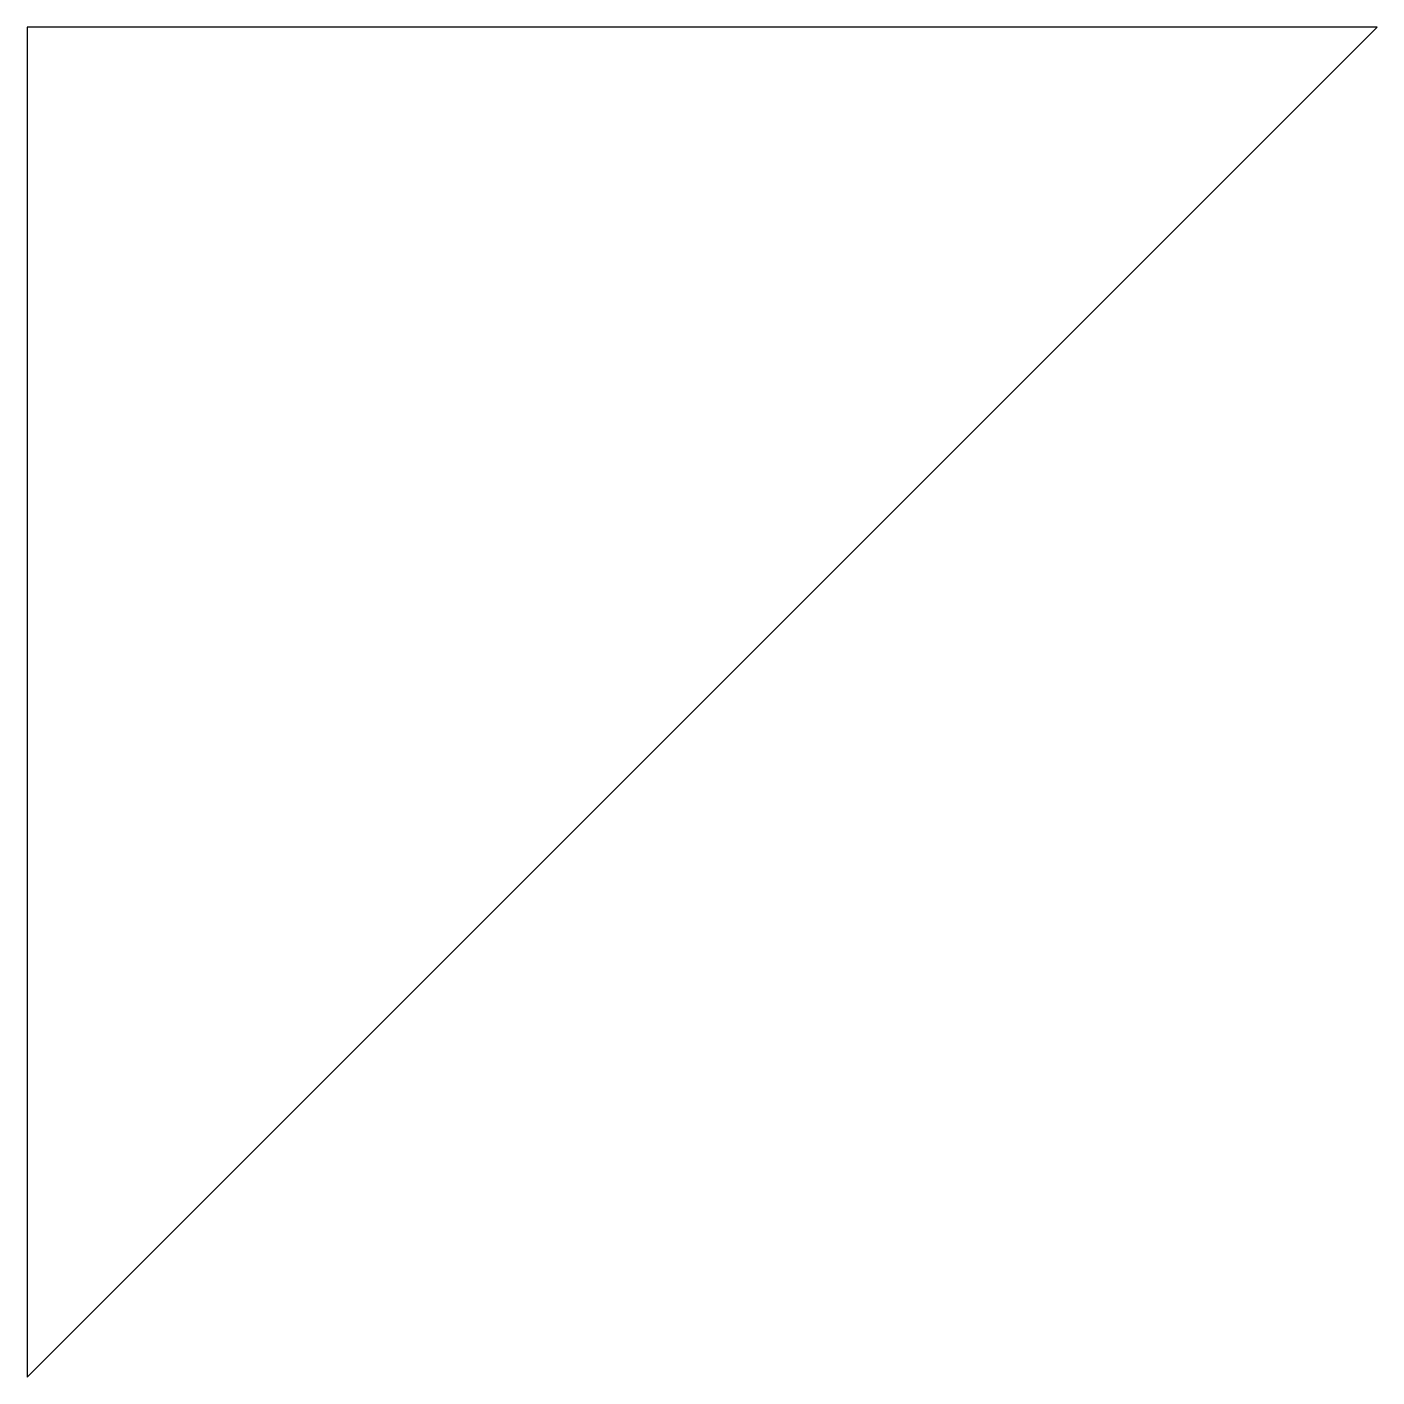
# Model space of a CAD drawing. Extents: x 0 to 992, y 0 to 992.
import ezdxf

# ---------------------------------------------------------------- set-up
doc = ezdxf.new("R2010")
doc.units = 0

msp = doc.modelspace()

# ---------------------------------------------------------------- linework, layer by layer
for p, q in [((0, 0), (992, 992)), ((0, 992), (0, 0)), ((992, 992), (0, 992)), ((992, 992), (0, 992)), ((0, 992), (0, 0))]:
    msp.add_line(p, q)

doc.saveas('drawing.dxf')
